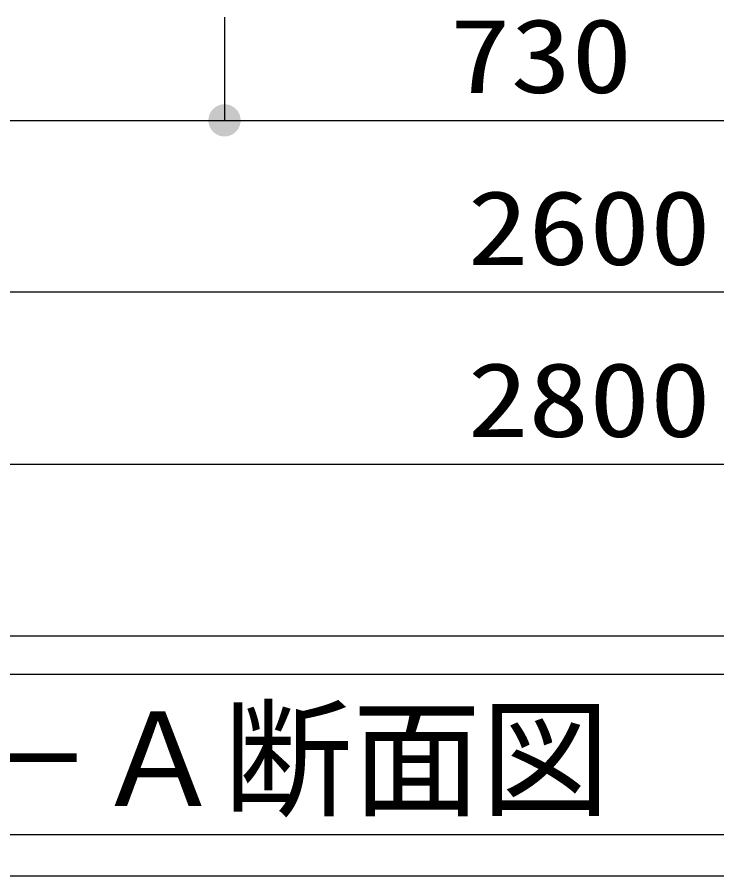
# Model space of a CAD drawing. Units: millimetres, scale not verified. Extents: x -23133 to 8910, y -6308 to 6308.
# Drawn here: x -5252 to -4438, y -5056 to -4058 of the extents above; entities that cross this region are included whole.
import ezdxf
from ezdxf.enums import TextEntityAlignment as Align

# ---------------------------------------------------------------- set-up
doc = ezdxf.new("R2010")
doc.units = ezdxf.units.MM
doc.header["$LTSCALE"] = 30
for name, color, linetype, lineweight in [('0-5_機器', 2, 'Continuous', 25), ('1-5_00クル-フ-6寸法', 132, 'Continuous', 25), ('1-A_Axis_waku', 7, 'Continuous', 25)]:
    doc.layers.add(name, color=color, linetype=linetype, lineweight=lineweight)
doc.styles.add('ＭＳ ゴシック', font='')
doc.styles.get('ＭＳ ゴシック').set_extended_font_data('MS Gothic')

msp = doc.modelspace()

# ---------------------------------------------------------------- linework, layer by layer
at = {"layer": '0-5_機器', "color": 3}
msp.add_lwpolyline([(-3514.72, -5008.5), (-3514.72, -4822.19), (-5544.05, -4822.19), (-5544.05, -5008.5)], close=True, dxfattribs=at)
at = {"layer": '1-5_00クル-フ-6寸法', "color": 4}
for p, q in [((-5011.15, -4057.87), (-5011.15, -4177.87)), ((-5011.15, -4057.87), (-5011.15, -4177.87)), ((-5891.15, -4177.87), (-5011.15, -4177.87)), ((-5011.15, -4177.87), (-4281.15, -4177.87)), ((-3291.15, -4377.87), (-5891.15, -4377.87)), ((-5991.15, -4577.87), (-3191.15, -4577.87)), ((-2511.12, -4777.87), (-5991.15, -4777.87))]:
    msp.add_line(p, q, dxfattribs=at)
at = {"layer": '1-5_00クル-フ-6寸法'}
for points in [[(-5011.15, -4177.87), (-5024.82, -4165.03), (-5023.1, -4163.42)], [(-5011.15, -4177.87), (-5024.82, -4165.03), (-5023.1, -4163.42)], [(-5011.15, -4177.87), (-5023.1, -4163.42), (-5021.2, -4162.03)], [(-5011.15, -4177.87), (-5023.1, -4163.42), (-5021.2, -4162.03)], [(-5011.15, -4177.87), (-5021.2, -4162.03), (-5019.13, -4160.9)], [(-5011.15, -4177.87), (-5021.2, -4162.03), (-5019.13, -4160.9)], [(-5011.15, -4177.87), (-5019.13, -4160.9), (-5016.95, -4160.03)], [(-5011.15, -4177.87), (-5019.13, -4160.9), (-5016.95, -4160.03)], [(-5011.15, -4177.87), (-5016.95, -4160.03), (-5014.66, -4159.45)], [(-5011.15, -4177.87), (-5016.95, -4160.03), (-5014.66, -4159.45)], [(-5011.15, -4177.87), (-5014.66, -4159.45), (-5012.33, -4159.15)], [(-5011.15, -4177.87), (-5014.66, -4159.45), (-5012.33, -4159.15)], [(-5011.15, -4177.87), (-5012.33, -4159.15), (-5009.97, -4159.15)], [(-5011.15, -4177.87), (-5012.33, -4159.15), (-5009.97, -4159.15)], [(-5011.15, -4177.87), (-5009.97, -4159.15), (-5007.64, -4159.45)], [(-5011.15, -4177.87), (-5009.97, -4159.15), (-5007.64, -4159.45)], [(-5011.15, -4177.87), (-5007.64, -4159.45), (-5005.36, -4160.03)], [(-5011.15, -4177.87), (-5007.64, -4159.45), (-5005.36, -4160.03)], [(-5011.15, -4177.87), (-5005.36, -4160.03), (-5003.17, -4160.9)], [(-5011.15, -4177.87), (-5005.36, -4160.03), (-5003.17, -4160.9)], [(-5011.15, -4177.87), (-5003.17, -4160.9), (-5001.1, -4162.03)], [(-5011.15, -4177.87), (-5003.17, -4160.9), (-5001.1, -4162.03)], [(-5011.15, -4177.87), (-5001.1, -4162.03), (-4999.2, -4163.42)], [(-5011.15, -4177.87), (-5001.1, -4162.03), (-4999.2, -4163.42)], [(-5011.15, -4177.87), (-4999.2, -4163.42), (-4997.48, -4165.03)], [(-5011.15, -4177.87), (-4999.2, -4163.42), (-4997.48, -4165.03)], [(-5011.15, -4177.87), (-5029.75, -4175.52), (-5029.31, -4173.2)], [(-5011.15, -4177.87), (-5029.75, -4175.52), (-5029.31, -4173.2)], [(-5011.15, -4177.87), (-5029.31, -4173.2), (-5028.58, -4170.96)], [(-5011.15, -4177.87), (-5029.31, -4173.2), (-5028.58, -4170.96)], [(-5011.15, -4177.87), (-5028.58, -4170.96), (-5027.58, -4168.83)], [(-5011.15, -4177.87), (-5028.58, -4170.96), (-5027.58, -4168.83)], [(-5011.15, -4177.87), (-5027.58, -4168.83), (-5026.32, -4166.85)], [(-5011.15, -4177.87), (-5027.58, -4168.83), (-5026.32, -4166.85)], [(-5011.15, -4177.87), (-5026.32, -4166.85), (-5024.82, -4165.03)], [(-5011.15, -4177.87), (-5026.32, -4166.85), (-5024.82, -4165.03)], [(-5011.15, -4177.87), (-4997.48, -4165.03), (-4995.98, -4166.85)], [(-5011.15, -4177.87), (-4997.48, -4165.03), (-4995.98, -4166.85)], [(-5011.15, -4177.87), (-4995.98, -4166.85), (-4994.72, -4168.83)], [(-5011.15, -4177.87), (-4995.98, -4166.85), (-4994.72, -4168.83)], [(-5011.15, -4177.87), (-4994.72, -4168.83), (-4993.72, -4170.96)], [(-5011.15, -4177.87), (-4994.72, -4168.83), (-4993.72, -4170.96)], [(-5011.15, -4177.87), (-4993.72, -4170.96), (-4992.99, -4173.2)], [(-5011.15, -4177.87), (-4993.72, -4170.96), (-4992.99, -4173.2)], [(-5011.15, -4177.87), (-4992.99, -4173.2), (-4992.55, -4175.52)], [(-5011.15, -4177.87), (-4992.99, -4173.2), (-4992.55, -4175.52)], [(-5011.15, -4177.87), (-5029.9, -4177.87), (-5029.75, -4175.52)], [(-5011.15, -4177.87), (-5029.9, -4177.87), (-5029.75, -4175.52)], [(-5011.15, -4177.87), (-5029.75, -4180.22), (-5029.9, -4177.87)], [(-5011.15, -4177.87), (-5029.75, -4180.22), (-5029.9, -4177.87)], [(-5011.15, -4177.87), (-5029.31, -4182.53), (-5029.75, -4180.22)], [(-5011.15, -4177.87), (-5029.31, -4182.53), (-5029.75, -4180.22)], [(-5011.15, -4177.87), (-5028.58, -4184.77), (-5029.31, -4182.53)], [(-5011.15, -4177.87), (-5028.58, -4184.77), (-5029.31, -4182.53)], [(-5011.15, -4177.87), (-5027.58, -4186.9), (-5028.58, -4184.77)], [(-5011.15, -4177.87), (-5027.58, -4186.9), (-5028.58, -4184.77)], [(-5011.15, -4177.87), (-5026.32, -4188.89), (-5027.58, -4186.9)], [(-5011.15, -4177.87), (-5026.32, -4188.89), (-5027.58, -4186.9)], [(-5011.15, -4177.87), (-5024.82, -4190.7), (-5026.32, -4188.89)], [(-5011.15, -4177.87), (-5024.82, -4190.7), (-5026.32, -4188.89)], [(-5011.15, -4177.87), (-5023.1, -4192.31), (-5024.82, -4190.7)], [(-5011.15, -4177.87), (-5023.1, -4192.31), (-5024.82, -4190.7)], [(-5011.15, -4177.87), (-5021.2, -4193.7), (-5023.1, -4192.31)], [(-5011.15, -4177.87), (-5021.2, -4193.7), (-5023.1, -4192.31)], [(-5011.15, -4177.87), (-5019.13, -4194.83), (-5021.2, -4193.7)], [(-5011.15, -4177.87), (-5019.13, -4194.83), (-5021.2, -4193.7)], [(-5011.15, -4177.87), (-5016.95, -4195.7), (-5019.13, -4194.83)], [(-5011.15, -4177.87), (-5016.95, -4195.7), (-5019.13, -4194.83)], [(-5011.15, -4177.87), (-5014.66, -4196.28), (-5016.95, -4195.7)], [(-5011.15, -4177.87), (-5014.66, -4196.28), (-5016.95, -4195.7)], [(-5011.15, -4177.87), (-5012.33, -4196.58), (-5014.66, -4196.28)], [(-5011.15, -4177.87), (-5012.33, -4196.58), (-5014.66, -4196.28)], [(-5011.15, -4177.87), (-5009.97, -4196.58), (-5012.33, -4196.58)], [(-5011.15, -4177.87), (-5009.97, -4196.58), (-5012.33, -4196.58)], [(-5011.15, -4177.87), (-4992.55, -4175.52), (-4992.4, -4177.87)], [(-5011.15, -4177.87), (-4992.55, -4175.52), (-4992.4, -4177.87)], [(-5011.15, -4177.87), (-5007.64, -4196.28), (-5009.97, -4196.58)], [(-5011.15, -4177.87), (-5005.36, -4195.7), (-5007.64, -4196.28)], [(-5011.15, -4177.87), (-5003.17, -4194.83), (-5005.36, -4195.7)], [(-5011.15, -4177.87), (-5001.1, -4193.7), (-5003.17, -4194.83)], [(-5011.15, -4177.87), (-4999.2, -4192.31), (-5001.1, -4193.7)], [(-5011.15, -4177.87), (-4997.48, -4190.7), (-4999.2, -4192.31)], [(-5011.15, -4177.87), (-4995.98, -4188.89), (-4997.48, -4190.7)], [(-5011.15, -4177.87), (-4994.72, -4186.9), (-4995.98, -4188.89)], [(-5011.15, -4177.87), (-4993.72, -4184.77), (-4994.72, -4186.9)], [(-5011.15, -4177.87), (-4992.99, -4182.53), (-4993.72, -4184.77)], [(-5011.15, -4177.87), (-4992.55, -4180.22), (-4992.99, -4182.53)], [(-5011.15, -4177.87), (-4992.4, -4177.87), (-4992.55, -4180.22)], [(-5011.15, -4177.87), (-5007.64, -4196.28), (-5009.97, -4196.58)], [(-5011.15, -4177.87), (-5005.36, -4195.7), (-5007.64, -4196.28)], [(-5011.15, -4177.87), (-5003.17, -4194.83), (-5005.36, -4195.7)], [(-5011.15, -4177.87), (-5001.1, -4193.7), (-5003.17, -4194.83)], [(-5011.15, -4177.87), (-4999.2, -4192.31), (-5001.1, -4193.7)], [(-5011.15, -4177.87), (-4997.48, -4190.7), (-4999.2, -4192.31)], [(-5011.15, -4177.87), (-4995.98, -4188.89), (-4997.48, -4190.7)], [(-5011.15, -4177.87), (-4994.72, -4186.9), (-4995.98, -4188.89)], [(-5011.15, -4177.87), (-4993.72, -4184.77), (-4994.72, -4186.9)], [(-5011.15, -4177.87), (-4992.99, -4182.53), (-4993.72, -4184.77)], [(-5011.15, -4177.87), (-4992.55, -4180.22), (-4992.99, -4182.53)], [(-5011.15, -4177.87), (-4992.4, -4177.87), (-4992.55, -4180.22)]]:
    msp.add_solid(points, dxfattribs=at)
at = {"layer": '1-A_Axis_waku'}
msp.add_line((-7770, -5056.5), (8400, -5056.5), dxfattribs=at)

# ---------------------------------------------------------------- texts
at = {"layer": '0-5_機器', "color": 4, "style": 'ＭＳ ゴシック'}
msp.add_text('Ａ－Ａ断面図', height=110, dxfattribs=at).set_placement((-5462.8, -5008.47), align=Align.BOTTOM_LEFT)
at = {"layer": '1-5_00クル-フ-6寸法', "color": 3, "style": 'ＭＳ ゴシック', "width": 1.2}
for s, p in [('730', (-4749.01, -4172.02)), ('2600', (-4728.29, -4372.02)), ('2800', (-4728.29, -4572.02))]:
    msp.add_text(s, height=86.66, dxfattribs=at).set_placement(p, align=Align.BOTTOM_LEFT)

doc.saveas('drawing.dxf')
